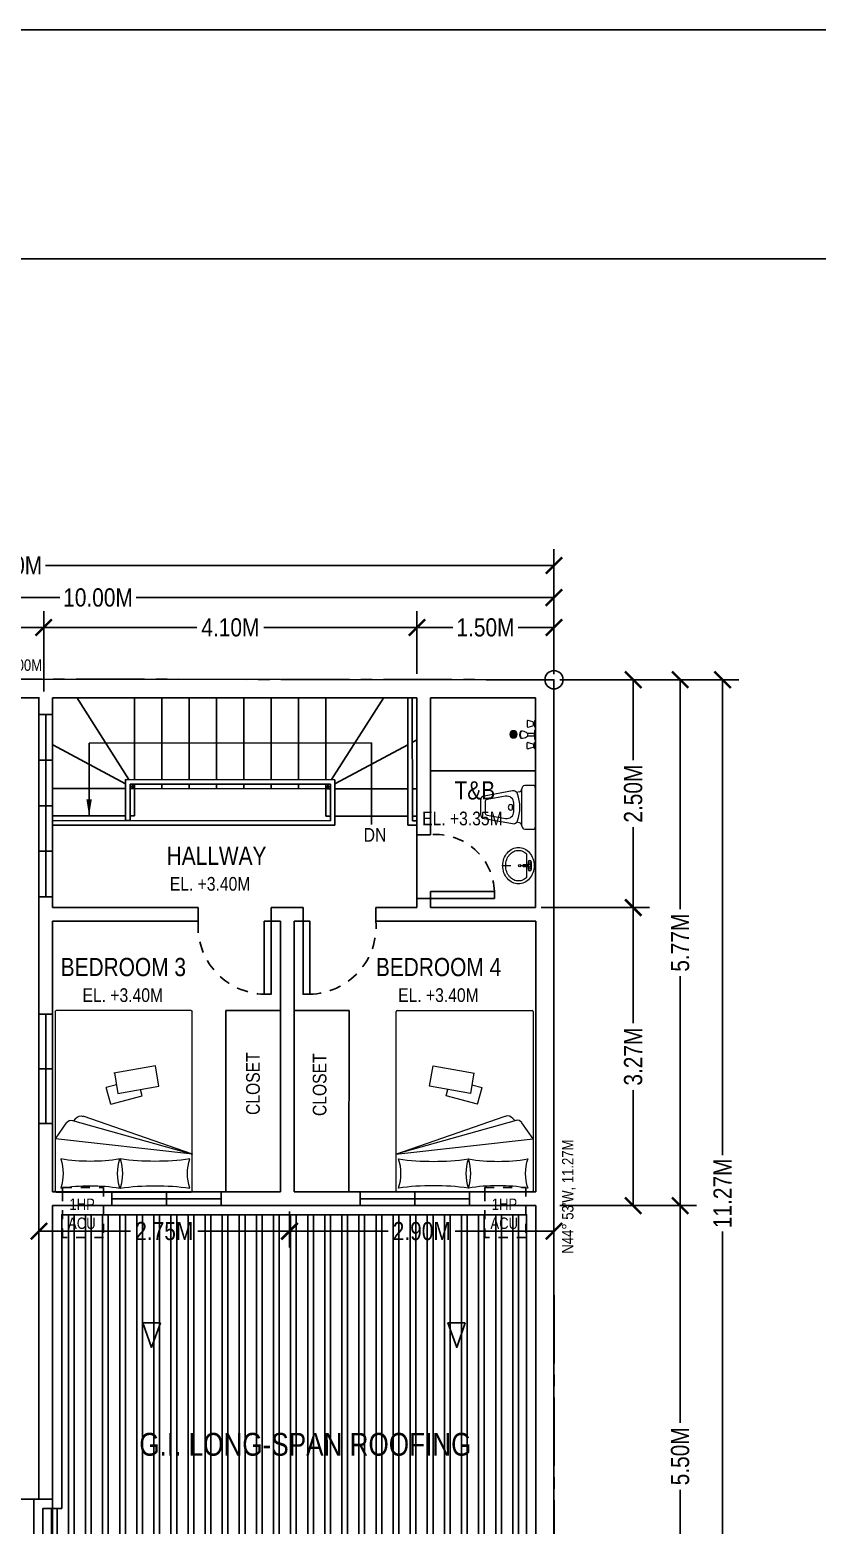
# Model space of a CAD drawing. Header units: inches. Extents: x 7263 to 14962, y 1317 to 2926.
# Drawn here: x 7378.02 to 7386.66, y 1504.71 to 1521.12 of the extents above; entities that cross this region are included whole.
import ezdxf

# ---------------------------------------------------------------- set-up
doc = ezdxf.new("R2010")
doc.units = ezdxf.units.IN
doc.header["$MEASUREMENT"] = 0
for name, pattern in [('CENTER', [2, 1.25, -0.25, 0.25, -0.25]), ('CENTER2', [1.125, 0.75, -0.125, 0.125, -0.125]), ('HIDDEN2', [0.1875, 0.125, -0.0625])]:
    doc.linetypes.add(name, pattern=pattern)
for name, color, linetype in [('Layer1', 1, 'Continuous'), ('Layer2', 2, 'Continuous'), ('Layer3', 3, 'Continuous'), ('Layer4', 4, 'Continuous'), ('Layer6', 6, 'Continuous'), ('Layer8', 8, 'Continuous')]:
    doc.layers.add(name, color=color, linetype=linetype)
doc.layers.add('Muebles', color=2, linetype='Continuous', lineweight=0)
doc.styles.get("Standard").update_dxf_attribs({"font": ''})
doc.styles.get('Standard').set_extended_font_data('Tw Cen MT Condensed')
doc.dimstyles.get("Standard").update_dxf_attribs({"dimtxt": 0.2, "dimasz": 0.18, "dimexe": 0.18, "dimexo": 0.0625, "dimgap": 0.09, "dimtad": 0, "dimzin": 0, "dimdsep": 46, "dimtxsty": 'Standard', "dimblk": 'ARCHTICK', "dimcen": 0.09, "dimclrd": 8, "dimclre": 8, "dimclrt": 2, "dimadec": 0, "dimazin": 0, "dimtfac": 1, "dimtofl": 0, "dimtmove": 0, "dimatfit": 3, "dimfxl": 1, "dimtolj": 1, "dimtzin": 0, "dimarcsym": 0})

# ---------------------------------------------------------------- blocks, each defined once
blk = doc.blocks.new('lot')
at = {"layer": 'Layer3', "linetype": 'CENTER2'}
blk.add_lwpolyline([(7106.756, 1445.657), (7106.77, 1434.387), (7096.873, 1434.655), (7094.777, 1436.797), (7094.762, 1445.657)], close=True, dxfattribs=at)
at = {"layer": 'Layer4'}
for centre in [(7094.762, 1445.657), (7106.756, 1445.657), (7094.777, 1436.797), (7096.873, 1434.655), (7106.77, 1434.387)]:
    blk.add_circle(centre, 0.1, dxfattribs=at)
at = {"layer": 'Layer3', "insert": (7099.896, 1445.873), "char_height": 0.125, "attachment_point": 1}
blk.add_mtext_dynamic_manual_height_columns("{\\fTechnicLite|b0|i0|c2|p2;S45%%D 07'W, 12.00M}", width=3.85486, gutter_width=1, heights=[0], dxfattribs=at)
at = {"layer": 'Layer3', "char_height": 0.125, "attachment_point": 1}
for s, insert, rotation in [("{\\fTechnicLite|b0|i0|c2|p2;S44%%D 53'E, 8.86M}", (7094.677, 1441.68), 270.1019), ("{\\fTechnicLite|b0|i0|c2|p2;N44%%D 53'W, 11.27M}", (7106.852, 1439.361), 90.0686), ("{\\fTechnicLite|b0|i0|c2|p2;S89%%D 03'E, 2.99M}", (7095.18, 1436.207), 314.2353), ("{\\fTechnicLite|b0|i0|c2|p2;N46%%D 44'E, 9.91M}", (7101.031, 1434.448), 358.4519)]:
    blk.add_mtext_dynamic_manual_height_columns(s, width=3.85486, gutter_width=1, heights=[0], dxfattribs=dict(at, insert=insert, rotation=rotation))
blk = doc.blocks.new('_ArchTick')
at = {"color": 0, "linetype": 'ByBlock', "const_width": 0.15}
blk.add_lwpolyline([(-0.5, -0.5), (0.5, 0.5)], dxfattribs=at)
blk = doc.blocks.new('*D41')
at = {"layer": 'Defpoints', "color": 0, "transparency": 16777216}
for p in [(7383.774, 1508.217), (7385.159, 1508.217), (7383.774, 1502.717)]:
    blk.add_point(p, dxfattribs=at)
at = {"layer": 'Layer3', "color": 8, "lineweight": -2, "transparency": 16777216}
for p, q in [((7383.837, 1508.217), (7385.339, 1508.217)), ((7385.159, 1508.217), (7385.159, 1505.835)), ((7385.159, 1502.717), (7385.159, 1505.098)), ((7383.837, 1502.717), (7385.339, 1502.717))]:
    blk.add_line(p, q, dxfattribs=at)
at = {"layer": 'Layer3', "color": 8, "lineweight": -2, "transparency": 16777216, "xscale": 0.18, "yscale": 0.18, "zscale": 0.18}
for p, rotation in [((7385.159, 1508.217), 90), ((7385.159, 1502.717), 270)]:
    blk.add_blockref('_ArchTick', p, dxfattribs=dict(at, rotation=rotation))
at = {"layer": 'Layer3', "color": 2, "transparency": 16777216, "insert": (7385.159, 1505.467), "char_height": 0.2, "attachment_point": 5, "rotation": 90}
blk.add_mtext('\\A1;5.50M', dxfattribs=at)
blk = doc.blocks.new('*D34')
at = {"layer": 'Defpoints', "color": 0, "transparency": 16777216}
for p in [(7378.274, 1505.996), (7383.774, 1502.717), (7378.274, 1501.645)]:
    blk.add_point(p, dxfattribs=at)
at = {"layer": 'Layer3', "color": 8, "lineweight": -2, "transparency": 16777216}
for p, q in [((7378.274, 1505.934), (7378.274, 1501.465)), ((7383.774, 1502.654), (7383.774, 1501.465)), ((7378.274, 1501.645), (7380.656, 1501.645)), ((7383.774, 1501.645), (7381.393, 1501.645))]:
    blk.add_line(p, q, dxfattribs=at)
at = {"layer": 'Layer3', "color": 8, "lineweight": -2, "transparency": 16777216, "xscale": 0.18, "yscale": 0.18, "zscale": 0.18, "rotation": 180}
blk.add_blockref('_ArchTick', (7378.274, 1501.645), dxfattribs=at)
at = {"layer": 'Layer3', "color": 8, "lineweight": -2, "transparency": 16777216, "xscale": 0.18, "yscale": 0.18, "zscale": 0.18}
blk.add_blockref('_ArchTick', (7383.774, 1501.645), dxfattribs=at)
at = {"layer": 'Layer3', "color": 2, "transparency": 16777216, "insert": (7381.024, 1501.645), "char_height": 0.2, "attachment_point": 5}
blk.add_mtext('\\A1;5.50M', dxfattribs=at)
blk = doc.blocks.new('*D44')
at = {"layer": 'Defpoints', "color": 0, "transparency": 16777216}
for p in [(7378.274, 1505.996), (7373.77, 1504.996), (7373.77, 1501.645)]:
    blk.add_point(p, dxfattribs=at)
at = {"layer": 'Layer3', "color": 8, "lineweight": -2, "transparency": 16777216}
for p, q in [((7378.274, 1505.934), (7378.274, 1501.465)), ((7373.77, 1504.934), (7373.77, 1501.465)), ((7373.77, 1501.645), (7375.655, 1501.645)), ((7378.274, 1501.645), (7376.389, 1501.645))]:
    blk.add_line(p, q, dxfattribs=at)
at = {"layer": 'Layer3', "color": 8, "lineweight": -2, "transparency": 16777216, "xscale": 0.18, "yscale": 0.18, "zscale": 0.18, "rotation": 180}
blk.add_blockref('_ArchTick', (7373.77, 1501.645), dxfattribs=at)
at = {"layer": 'Layer3', "color": 8, "lineweight": -2, "transparency": 16777216, "xscale": 0.18, "yscale": 0.18, "zscale": 0.18}
blk.add_blockref('_ArchTick', (7378.274, 1501.645), dxfattribs=at)
at = {"layer": 'Layer3', "color": 2, "transparency": 16777216, "insert": (7376.022, 1501.645), "char_height": 0.2, "attachment_point": 5}
blk.add_mtext('\\A1;4.50M', dxfattribs=at)
blk = doc.blocks.new('*D46')
at = {"layer": 'Defpoints', "color": 0, "transparency": 16777216}
for p in [(7373.77, 1514.888), (7383.774, 1513.987), (7373.77, 1513.797)]:
    blk.add_point(p, dxfattribs=at)
at = {"layer": 'Layer3', "color": 8, "lineweight": -2, "transparency": 16777216}
for p, q in [((7373.77, 1513.86), (7373.77, 1515.068)), ((7383.774, 1514.049), (7383.774, 1515.068)), ((7373.77, 1514.888), (7378.354, 1514.888)), ((7383.774, 1514.888), (7379.19, 1514.888))]:
    blk.add_line(p, q, dxfattribs=at)
at = {"layer": 'Layer3', "color": 8, "lineweight": -2, "transparency": 16777216, "xscale": 0.18, "yscale": 0.18, "zscale": 0.18, "rotation": 180}
blk.add_blockref('_ArchTick', (7373.77, 1514.888), dxfattribs=at)
at = {"layer": 'Layer3', "color": 8, "lineweight": -2, "transparency": 16777216, "xscale": 0.18, "yscale": 0.18, "zscale": 0.18}
blk.add_blockref('_ArchTick', (7383.774, 1514.888), dxfattribs=at)
at = {"layer": 'Layer3', "color": 2, "transparency": 16777216, "insert": (7378.772, 1514.888), "char_height": 0.2, "attachment_point": 5}
blk.add_mtext('\\A1;10.00M', dxfattribs=at)
blk = doc.blocks.new('*D35')
at = {"layer": 'Defpoints', "color": 0, "transparency": 16777216}
for p in [(7383.774, 1515.24), (7371.78, 1514.001), (7383.774, 1513.987)]:
    blk.add_point(p, dxfattribs=at)
at = {"layer": 'Layer3', "color": 8, "lineweight": -2, "transparency": 16777216}
for p, q in [((7371.78, 1514.063), (7371.78, 1515.42)), ((7383.774, 1514.049), (7383.774, 1515.42)), ((7371.78, 1515.24), (7377.359, 1515.24)), ((7383.774, 1515.24), (7378.195, 1515.24))]:
    blk.add_line(p, q, dxfattribs=at)
at = {"layer": 'Layer3', "color": 8, "lineweight": -2, "transparency": 16777216, "xscale": 0.18, "yscale": 0.18, "zscale": 0.18, "rotation": 180}
blk.add_blockref('_ArchTick', (7371.78, 1515.24), dxfattribs=at)
at = {"layer": 'Layer3', "color": 8, "lineweight": -2, "transparency": 16777216, "xscale": 0.18, "yscale": 0.18, "zscale": 0.18}
blk.add_blockref('_ArchTick', (7383.774, 1515.24), dxfattribs=at)
at = {"layer": 'Layer3', "color": 2, "transparency": 16777216, "insert": (7377.777, 1515.24), "char_height": 0.2, "attachment_point": 5}
blk.add_mtext('\\A1;12.00M', dxfattribs=at)
blk = doc.blocks.new('*D38')
at = {"layer": 'Defpoints', "color": 0, "transparency": 16777216}
for p in [(7383.778, 1513.987), (7385.159, 1513.987), (7383.774, 1508.217)]:
    blk.add_point(p, dxfattribs=at)
at = {"layer": 'Layer3', "color": 8, "lineweight": -2, "transparency": 16777216}
for p, q in [((7383.84, 1513.987), (7385.339, 1513.987)), ((7385.159, 1513.987), (7385.159, 1511.47)), ((7385.159, 1508.217), (7385.159, 1510.733)), ((7383.837, 1508.217), (7385.339, 1508.217))]:
    blk.add_line(p, q, dxfattribs=at)
at = {"layer": 'Layer3', "color": 8, "lineweight": -2, "transparency": 16777216, "xscale": 0.18, "yscale": 0.18, "zscale": 0.18}
for p, rotation in [((7385.159, 1513.987), 90), ((7385.159, 1508.217), 270)]:
    blk.add_blockref('_ArchTick', p, dxfattribs=dict(at, rotation=rotation))
at = {"layer": 'Layer3', "color": 2, "transparency": 16777216, "insert": (7385.159, 1511.102), "char_height": 0.2, "attachment_point": 5, "rotation": 90}
blk.add_mtext('\\A1;5.77M', dxfattribs=at)
blk = doc.blocks.new('*D39')
at = {"layer": 'Defpoints', "color": 0, "transparency": 16777216}
for p in [(7383.774, 1513.987), (7383.774, 1511.487), (7384.644, 1511.487)]:
    blk.add_point(p, dxfattribs=at)
at = {"layer": 'Layer3', "color": 8, "lineweight": -2, "transparency": 16777216}
for p, q in [((7383.837, 1513.987), (7384.824, 1513.987)), ((7384.644, 1513.987), (7384.644, 1513.105)), ((7384.644, 1511.487), (7384.644, 1512.368)), ((7383.837, 1511.487), (7384.824, 1511.487))]:
    blk.add_line(p, q, dxfattribs=at)
at = {"layer": 'Layer3', "color": 8, "lineweight": -2, "transparency": 16777216, "xscale": 0.18, "yscale": 0.18, "zscale": 0.18}
for p, rotation in [((7384.644, 1513.987), 90), ((7384.644, 1511.487), 270)]:
    blk.add_blockref('_ArchTick', p, dxfattribs=dict(at, rotation=rotation))
at = {"layer": 'Layer3', "color": 2, "transparency": 16777216, "insert": (7384.644, 1512.737), "char_height": 0.2, "attachment_point": 5, "rotation": 90}
blk.add_mtext('\\A1;2.50M', dxfattribs=at)
blk = doc.blocks.new('GHGFHGHGF')
at = {"layer": 'Muebles', "linetype": 'Continuous'}
for p, q in [((7128.408, 1440.049), (7128.408, 1442.018)), ((7128.42, 1442.029), (7129.9, 1442.029)), ((7129.912, 1442.018), (7129.912, 1440.049)), ((7128.774, 1441.199), (7128.813, 1441.422)), ((7128.813, 1441.422), (7129.268, 1441.342)), ((7129.262, 1441.344), (7129.223, 1441.12)), ((7129.239, 1441.213), (7129.351, 1441.183)), ((7129.223, 1441.12), (7128.774, 1441.199)), ((7128.957, 1441.092), (7128.976, 1441.163)), ((7129.301, 1441), (7128.957, 1441.092)), ((7129.302, 1441), (7129.351, 1441.183)), ((7128.405, 1440.454), (7129.604, 1440.868)), ((7129.723, 1440.822), (7128.405, 1440.454)), ((7129.689, 1440.845), (7129.712, 1440.819)), ((7129.91, 1440.62), (7129.787, 1440.798)), ((7128.405, 1440.454), (7129.91, 1440.62)), ((7129.9, 1440.037), (7128.42, 1440.037))]:
    blk.add_line(p, q, dxfattribs=at)
for centre, radius, start, end in [((7128.42, 1442.018), 0.0118, 90, 180), ((7129.9, 1442.018), 0.0118, 360, 90), ((7129.63, 1440.793), 0.0789, 41.1859, 108.8094), ((7129.738, 1440.765), 0.0592, 34.5625, 105.4138), ((7128.817, 1443.197), 2.823, 262.1987, 277.8013), ((7127.959, 1440.241), 0.502, 341.4474, 18.5526), ((7129.676, 1440.241), 0.502, 161.4474, 198.5526), ((7129.526, 1442.411), 2.037, 260.813, 279.187), ((7128.725, 1440.241), 0.502, 341.4474, 18.5526), ((7130.327, 1440.241), 0.502, 161.4474, 198.5526), ((7128.817, 1437.284), 2.823, 82.1987, 97.8013), ((7129.526, 1438.07), 2.037, 80.813, 99.187), ((7128.42, 1440.049), 0.0118, 180, 270), ((7129.9, 1440.049), 0.0118, 270, 0)]:
    blk.add_arc(centre, radius, start, end, dxfattribs=at)
blk = doc.blocks.new('*D33')
at = {"layer": 'Defpoints', "color": 0, "transparency": 16777216}
for p in [(7383.571, 1511.487), (7383.774, 1508.217), (7384.644, 1508.217)]:
    blk.add_point(p, dxfattribs=at)
at = {"layer": 'Layer3', "color": 8, "lineweight": -2, "transparency": 16777216}
for p, q in [((7383.634, 1511.487), (7384.824, 1511.487)), ((7384.644, 1511.487), (7384.644, 1510.218)), ((7384.644, 1508.217), (7384.644, 1509.485)), ((7383.837, 1508.217), (7384.824, 1508.217))]:
    blk.add_line(p, q, dxfattribs=at)
at = {"layer": 'Layer3', "color": 8, "lineweight": -2, "transparency": 16777216, "xscale": 0.18, "yscale": 0.18, "zscale": 0.18}
for p, rotation in [((7384.644, 1511.487), 90), ((7384.644, 1508.217), 270)]:
    blk.add_blockref('_ArchTick', p, dxfattribs=dict(at, rotation=rotation))
at = {"layer": 'Layer3', "color": 2, "transparency": 16777216, "insert": (7384.644, 1509.852), "char_height": 0.2, "attachment_point": 5, "rotation": 90}
blk.add_mtext('\\A1;3.27M', dxfattribs=at)
blk = doc.blocks.new('*D40')
at = {"layer": 'Defpoints', "color": 0, "transparency": 16777216}
for p in [(7373.77, 1514.56), (7373.77, 1513.797), (7378.176, 1513.793)]:
    blk.add_point(p, dxfattribs=at)
at = {"layer": 'Layer3', "color": 8, "lineweight": -2, "transparency": 16777216}
for p, q in [((7373.77, 1513.86), (7373.77, 1514.74)), ((7378.176, 1513.856), (7378.176, 1514.74)), ((7373.77, 1514.56), (7375.606, 1514.56)), ((7378.176, 1514.56), (7376.34, 1514.56))]:
    blk.add_line(p, q, dxfattribs=at)
at = {"layer": 'Layer3', "color": 8, "lineweight": -2, "transparency": 16777216, "xscale": 0.18, "yscale": 0.18, "zscale": 0.18, "rotation": 180}
blk.add_blockref('_ArchTick', (7373.77, 1514.56), dxfattribs=at)
at = {"layer": 'Layer3', "color": 8, "lineweight": -2, "transparency": 16777216, "xscale": 0.18, "yscale": 0.18, "zscale": 0.18}
blk.add_blockref('_ArchTick', (7378.176, 1514.56), dxfattribs=at)
at = {"layer": 'Layer3', "color": 2, "transparency": 16777216, "insert": (7375.973, 1514.56), "char_height": 0.2, "attachment_point": 5}
blk.add_mtext('\\A1;4.40M', dxfattribs=at)
blk = doc.blocks.new('*D63')
at = {"layer": 'Defpoints', "color": 0, "transparency": 16777216}
for p in [(7384.287, 1513.987), (7384.287, 1502.717), (7385.624, 1502.717)]:
    blk.add_point(p, dxfattribs=at)
at = {"layer": 'Layer3', "color": 8, "lineweight": -2, "transparency": 16777216}
for p, q in [((7384.35, 1513.987), (7385.804, 1513.987)), ((7385.624, 1513.987), (7385.624, 1508.77)), ((7385.624, 1502.717), (7385.624, 1507.934)), ((7384.35, 1502.717), (7385.804, 1502.717))]:
    blk.add_line(p, q, dxfattribs=at)
at = {"layer": 'Layer3', "color": 8, "lineweight": -2, "transparency": 16777216, "xscale": 0.18, "yscale": 0.18, "zscale": 0.18}
for p, rotation in [((7385.624, 1513.987), 90), ((7385.624, 1502.717), 270)]:
    blk.add_blockref('_ArchTick', p, dxfattribs=dict(at, rotation=rotation))
at = {"layer": 'Layer3', "color": 2, "transparency": 16777216, "insert": (7385.624, 1508.352), "char_height": 0.2, "attachment_point": 5, "rotation": 90}
blk.add_mtext('\\A1;11.27M', dxfattribs=at)
blk = doc.blocks.new('*D67')
at = {"layer": 'Defpoints', "color": 0, "transparency": 16777216}
for p in [(7378.124, 1508.212), (7380.873, 1508.217), (7380.873, 1507.937)]:
    blk.add_point(p, dxfattribs=at)
at = {"layer": 'Layer3', "color": 8, "lineweight": -2, "transparency": 16777216}
for p, q in [((7378.124, 1508.15), (7378.124, 1507.757)), ((7380.873, 1508.154), (7380.873, 1507.757)), ((7378.124, 1507.937), (7379.13, 1507.937)), ((7380.873, 1507.937), (7379.867, 1507.937))]:
    blk.add_line(p, q, dxfattribs=at)
at = {"layer": 'Layer3', "color": 8, "lineweight": -2, "transparency": 16777216, "xscale": 0.18, "yscale": 0.18, "zscale": 0.18, "rotation": 180}
blk.add_blockref('_ArchTick', (7378.124, 1507.937), dxfattribs=at)
at = {"layer": 'Layer3', "color": 8, "lineweight": -2, "transparency": 16777216, "xscale": 0.18, "yscale": 0.18, "zscale": 0.18}
blk.add_blockref('_ArchTick', (7380.873, 1507.937), dxfattribs=at)
at = {"layer": 'Layer3', "color": 2, "transparency": 16777216, "insert": (7379.499, 1507.937), "char_height": 0.2, "attachment_point": 5}
blk.add_mtext('\\A1;2.75M', dxfattribs=at)
blk = doc.blocks.new('*D68')
at = {"layer": 'Defpoints', "color": 0, "transparency": 16777216}
for p in [(7380.873, 1508.217), (7383.774, 1508.217), (7383.774, 1507.937)]:
    blk.add_point(p, dxfattribs=at)
at = {"layer": 'Layer3', "color": 8, "lineweight": -2, "transparency": 16777216}
for p, q in [((7380.873, 1508.154), (7380.873, 1507.757)), ((7383.774, 1508.154), (7383.774, 1507.757)), ((7380.873, 1507.937), (7381.955, 1507.937)), ((7383.774, 1507.937), (7382.692, 1507.937))]:
    blk.add_line(p, q, dxfattribs=at)
at = {"layer": 'Layer3', "color": 8, "lineweight": -2, "transparency": 16777216, "xscale": 0.18, "yscale": 0.18, "zscale": 0.18, "rotation": 180}
blk.add_blockref('_ArchTick', (7380.873, 1507.937), dxfattribs=at)
at = {"layer": 'Layer3', "color": 8, "lineweight": -2, "transparency": 16777216, "xscale": 0.18, "yscale": 0.18, "zscale": 0.18}
blk.add_blockref('_ArchTick', (7383.774, 1507.937), dxfattribs=at)
at = {"layer": 'Layer3', "color": 2, "transparency": 16777216, "insert": (7382.324, 1507.937), "char_height": 0.2, "attachment_point": 5}
blk.add_mtext('\\A1;2.90M', dxfattribs=at)
blk = doc.blocks.new('SCU')
at = {"layer": 'Layer3', "linetype": 'HIDDEN2', "ltscale": 0.5}
blk.add_lwpolyline([(7147.567, 1439.762), (7148.017, 1439.762), (7148.017, 1439.212), (7147.567, 1439.212), (7147.567, 1439.762)], dxfattribs=at)
blk.add_lwpolyline([(7147.567, 1439.762), (7148.017, 1439.762), (7148.017, 1439.712), (7147.567, 1439.712)], close=True, dxfattribs=at)
at = {"layer": 'Layer3', "insert": (7147.768, 1439.64), "char_height": 0.125, "attachment_point": 1}
blk.add_mtext_dynamic_manual_height_columns('\\pi-0.1255;1HP\\P\\pi-0.14038;ACU', width=0.05853, gutter_width=1, heights=[0], dxfattribs=at)
blk = doc.blocks.new('*D74')
at = {"layer": 'Defpoints', "color": 0, "transparency": 16777216}
for p in [(7382.271, 1514.56), (7382.271, 1513.99), (7383.774, 1513.987)]:
    blk.add_point(p, dxfattribs=at)
at = {"layer": 'Layer3', "color": 8, "lineweight": -2, "transparency": 16777216}
for p, q in [((7382.271, 1514.053), (7382.271, 1514.74)), ((7383.774, 1514.049), (7383.774, 1514.74)), ((7382.271, 1514.56), (7382.664, 1514.56)), ((7383.774, 1514.56), (7383.382, 1514.56))]:
    blk.add_line(p, q, dxfattribs=at)
at = {"layer": 'Layer3', "color": 8, "lineweight": -2, "transparency": 16777216, "xscale": 0.18, "yscale": 0.18, "zscale": 0.18, "rotation": 180}
blk.add_blockref('_ArchTick', (7382.271, 1514.56), dxfattribs=at)
at = {"layer": 'Layer3', "color": 8, "lineweight": -2, "transparency": 16777216, "xscale": 0.18, "yscale": 0.18, "zscale": 0.18}
blk.add_blockref('_ArchTick', (7383.774, 1514.56), dxfattribs=at)
at = {"layer": 'Layer3', "color": 2, "transparency": 16777216, "insert": (7383.023, 1514.56), "char_height": 0.2, "attachment_point": 5}
blk.add_mtext('\\A1;1.50M', dxfattribs=at)
blk = doc.blocks.new('*D75')
at = {"layer": 'Defpoints', "color": 0, "transparency": 16777216}
for p in [(7378.176, 1514.56), (7382.271, 1513.99), (7378.176, 1513.793)]:
    blk.add_point(p, dxfattribs=at)
at = {"layer": 'Layer3', "color": 8, "lineweight": -2, "transparency": 16777216}
for p, q in [((7378.176, 1513.856), (7378.176, 1514.74)), ((7382.271, 1514.053), (7382.271, 1514.74)), ((7378.176, 1514.56), (7379.857, 1514.56)), ((7382.271, 1514.56), (7380.59, 1514.56))]:
    blk.add_line(p, q, dxfattribs=at)
at = {"layer": 'Layer3', "color": 8, "lineweight": -2, "transparency": 16777216, "xscale": 0.18, "yscale": 0.18, "zscale": 0.18, "rotation": 180}
blk.add_blockref('_ArchTick', (7378.176, 1514.56), dxfattribs=at)
at = {"layer": 'Layer3', "color": 8, "lineweight": -2, "transparency": 16777216, "xscale": 0.18, "yscale": 0.18, "zscale": 0.18}
blk.add_blockref('_ArchTick', (7382.271, 1514.56), dxfattribs=at)
at = {"layer": 'Layer3', "color": 2, "transparency": 16777216, "insert": (7380.224, 1514.56), "char_height": 0.2, "attachment_point": 5}
blk.add_mtext('\\A1;4.10M', dxfattribs=at)
blk = doc.blocks.new('wc33')
at = {"layer": 'Muebles'}
for p, q in [((-0.154, 0.701), (-0.224, 0.311)), ((0.095, 0.75), (-0.095, 0.75)), ((0.224, 0.311), (0.154, 0.701)), ((-0.213, 0.219), (-0.205, 0.256)), ((0.213, 0.219), (0.205, 0.256)), ((-0.3, 0.144), (-0.3, 0.03)), ((0.27, 0), (-0.27, 0)), ((-0.254, 0.186), (-0.258, 0.186)), ((-0.254, 0.186), (0.254, 0.186)), ((0.258, 0.186), (0.254, 0.186)), ((0.3, 0.03), (0.3, 0.144))]:
    blk.add_line(p, q, dxfattribs=at)
for points in [[(-0.107, 0.66), (-0.152, 0.408, 0.467538), (-0.058, 0.295), (0.058, 0.295, 0.467538), (0.152, 0.408), (0.107, 0.66, 0.362827), (0.071, 0.69), (-0.071, 0.69, 0.362827)], [(0.03, 0.312, 2), (-0.03, 0.312)]]:
    blk.add_lwpolyline(points, format="xyb", close=True, dxfattribs=at)
for centre, radius, start, end in [((-0.095, 0.69), 0.06, 90, 169.7685), ((0.095, 0.69), 0.06, 10.2315, 90), ((-0.254, 0.228), 0.042, 270, 347.3856), ((-0.165, 0.301), 0.06, 169.7685, 249.3632), ((0, 0.74), 0.529, 249.3632, 290.6368), ((0.165, 0.301), 0.06, 290.6368, 10.2315), ((0.254, 0.228), 0.042, 192.6144, 270), ((-0.258, 0.144), 0.042, 90, 180), ((-0.27, 0.03), 0.03, 180, 270), ((0.258, 0.144), 0.042, 0, 90), ((0.27, 0.03), 0.03, 270, 0)]:
    blk.add_arc(centre, radius, start, end, dxfattribs=at)
blk = doc.blocks.new('Lavabo_p_06')
at = {"layer": 'Muebles', "linetype": 'CENTER'}
blk.add_line((0, 51.6), (0, 6), dxfattribs=at)
at = {"layer": 'Muebles'}
for points in [[(0, 7.3, -0.085761), (-9.7, 9, -0.092276), (-17.7, 13.6, -0.103282), (-23.2, 20.7, -0.112687), (-25, 28.8, -0.112687), (-23.2, 36.9, -0.103282), (-17.7, 44, -0.092276), (-9.7, 48.6, -0.085761), (0, 50.3, -0.085761), (9.7, 48.6, -0.092276), (17.7, 44, -0.103282), (23.2, 36.9, -0.112687), (25, 28.8, -0.112687), (23.2, 20.7, -0.103282), (17.7, 13.6, -0.092276), (9.7, 9, -0.085761)], [(-1.4, 11.8), (1.4, 11.8), (1, 22.3, 0.403607), (0.5, 22.8), (-0.5, 22.8, 0.403607), (-1, 22.3)]]:
    blk.add_lwpolyline(points, format="xyb", close=True, dxfattribs=at)
for points in [[(-1.2, 17.8), (-16.3, 17.8, -0.079381), (-19.6, 22.5, -0.112687), (-21, 28.8, -0.112687), (-19.6, 35.1, -0.103282), (-15.1, 41, -0.092276), (-8.4, 44.8, -0.085761), (0, 46.3, -0.085761), (8.4, 44.8, -0.092276), (15.1, 41, -0.103282), (19.6, 35.1, -0.112687), (21, 28.8, -0.112687), (19.6, 22.5, -0.079381), (16.3, 17.8), (1.2, 17.8)], [(-1.3, 15.6), (-5, 15.6, 1), (-5, 11), (5, 11, 1), (5, 15.6), (1.3, 15.6, 1)]]:
    blk.add_lwpolyline(points, format="xyb", dxfattribs=at)
for centre, radius in [((0, 27), 1.5), ((-5, 13.3), 1.85), ((5, 13.3), 1.85)]:
    blk.add_circle(centre, radius, dxfattribs=at)
blk = doc.blocks.new('TYTRYTYRTYRT')
at = {"layer": 'Muebles'}
for points in [[(6886.861, 1444.201), (6886.861, 1444.226, 0.344151), (6886.854, 1444.235), (6886.804, 1444.25, 0.487928), (6886.791, 1444.241), (6886.791, 1444.186, 0.487928), (6886.804, 1444.177), (6886.854, 1444.192, 0.344151)], [(6886.861, 1443.986), (6886.861, 1443.961, -0.344151), (6886.854, 1443.952), (6886.804, 1443.937, -0.487928), (6886.791, 1443.946), (6886.791, 1444.001, -0.487928), (6886.804, 1444.01), (6886.854, 1443.995, -0.344151)], [(6886.798, 1444.081, -0.127179), (6886.798, 1444.106), (6886.871, 1444.106), (6886.871, 1444.081)]]:
    blk.add_lwpolyline(points, format="xyb", close=True, dxfattribs=at)
for points in [[(6886.861, 1444.226), (6886.871, 1444.226)], [(6886.861, 1444.201), (6886.871, 1444.201)], [(6886.621, 1444.067), (6886.621, 1444.111)], [(6886.631, 1444.061), (6886.631, 1444.117)], [(6886.641, 1444.059), (6886.641, 1444.119)], [(6886.651, 1444.061), (6886.651, 1444.117)], [(6886.661, 1444.067), (6886.661, 1444.111)], [(6886.861, 1443.986), (6886.871, 1443.986)], [(6886.861, 1443.961), (6886.871, 1443.961)]]:
    blk.add_lwpolyline(points, dxfattribs=at)
for points in [[(6886.881, 1444.248), (6886.879, 1444.248, 0.414214), (6886.871, 1444.24), (6886.871, 1444.186, 0.414214), (6886.879, 1444.178), (6886.881, 1444.178)], [(6886.721, 1444.055, -0.391361), (6886.721, 1444.132, -0.02007), (6886.742, 1444.131, -0.051766), (6886.772, 1444.123, -0.09505), (6886.796, 1444.108, -0.042913), (6886.798, 1444.106, -0.204133)], [(6886.721, 1444.055, -0.130454), (6886.721, 1444.132, -0.769201)], [(6886.798, 1444.081, -0.042913), (6886.796, 1444.079, -0.09505), (6886.772, 1444.064, -0.051766), (6886.742, 1444.056, -0.02007), (6886.721, 1444.055)], [(6886.881, 1444.043), (6886.879, 1444.043, -0.414214), (6886.871, 1444.051), (6886.871, 1444.135, -0.414214), (6886.879, 1444.143), (6886.881, 1444.143)], [(6886.881, 1443.938), (6886.879, 1443.938, -0.414214), (6886.871, 1443.946), (6886.871, 1444, -0.414214), (6886.879, 1444.008), (6886.881, 1444.008)]]:
    blk.add_lwpolyline(points, format="xyb", dxfattribs=at)
for radius in [0.04, 0.03]:
    blk.add_circle((6886.641, 1444.089), radius, dxfattribs=at)

msp = doc.modelspace()

# ---------------------------------------------------------------- hatches: boundary and pattern name
at = {"layer": 'Layer3', "true_color": 0x636466}
h = msp.add_hatch(dxfattribs=at)
h.set_pattern_fill('ANSI32', color=251, scale=0.5, angle=225)
h.set_pattern_definition([(270, (218.82232, 68.32946), (0.1875, -4e-17), []), (270, (218.75982, 68.26696), (0.1875, -4e-17), [])])
h.paths.add_polyline_path([(7378.168, 1503.375), (7383.474, 1503.225), (7383.474, 1508.117), (7378.374, 1508.117), (7378.374, 1504.896), (7378.168, 1504.896)])

# ---------------------------------------------------------------- linework, layer by layer
at = {"layer": 'Defpoints'}
msp.add_lwpolyline([(7339.197, 1521.116), (7415.697, 1521.116), (7415.697, 1470.116), (7339.197, 1470.116)], close=True, dxfattribs=at)
at = {"layer": 'Layer1'}
for p, q in [((7382.171, 1512.39), (7382.17, 1513.793)), ((7382.221, 1512.44), (7382.22, 1513.793)), ((7382.42, 1512.987), (7383.571, 1512.987)), ((7381.371, 1512.89), (7379.074, 1512.892)), ((7379.074, 1512.442), (7379.074, 1512.892)), ((7381.321, 1512.84), (7379.124, 1512.842)), ((7379.124, 1512.442), (7379.124, 1512.842)), ((7381.321, 1512.84), (7381.321, 1512.44)), ((7381.371, 1512.89), (7381.371, 1512.39)), ((7381.321, 1512.44), (7378.274, 1512.443)), ((7379.124, 1512.442), (7379.074, 1512.442)), ((7382.271, 1512.44), (7382.221, 1512.44)), ((7381.371, 1512.39), (7378.274, 1512.393)), ((7382.271, 1512.39), (7382.171, 1512.39)), ((7382.271, 1512.287), (7382.271, 1511.587))]:
    msp.add_line(p, q, dxfattribs=at)
for points in [[(7378.274, 1513.605), (7378.274, 1512.605), (7378.124, 1512.605), (7378.124, 1513.605)], [(7378.274, 1512.605), (7378.274, 1511.605), (7378.124, 1511.605), (7378.124, 1512.605)], [(7378.274, 1510.317), (7378.274, 1509.117), (7378.124, 1509.117), (7378.124, 1510.317)], [(7378.924, 1508.367), (7380.124, 1508.367), (7380.124, 1508.217), (7378.924, 1508.217)], [(7381.649, 1508.367), (7382.849, 1508.367), (7382.849, 1508.217), (7381.649, 1508.217)]]:
    msp.add_lwpolyline(points, close=True, dxfattribs=at)
msp.add_lwpolyline([(7383.474, 1503.225), (7383.474, 1508.117), (7378.374, 1508.117), (7378.374, 1504.896), (7378.168, 1504.896), (7378.168, 1503.375)], dxfattribs=at)
at = {"layer": 'Layer1', "linetype": 'HIDDEN2'}
for centre, radius, start, end in [((7382.475, 1511.643), 0.646, 1.6632, 94.8163), ((7380.615, 1511.282), 0.746, 175.8096, 268.5593), ((7381.077, 1511.282), 0.746, 271.4407, 4.1904)]:
    msp.add_arc(centre, radius, start, end, dxfattribs=at)
at = {"layer": 'Layer2'}
for p, q in [((7379.111, 1512.892), (7378.539, 1513.793)), ((7379.174, 1512.892), (7379.174, 1513.794)), ((7379.471, 1512.892), (7379.471, 1513.794)), ((7379.771, 1512.892), (7379.771, 1513.794)), ((7380.071, 1512.892), (7380.071, 1513.794)), ((7380.371, 1512.892), (7380.371, 1513.794)), ((7380.671, 1512.892), (7380.671, 1513.794)), ((7380.971, 1512.892), (7380.971, 1513.794)), ((7381.271, 1513.79), (7381.271, 1512.891)), ((7381.335, 1512.892), (7381.907, 1513.793)), ((7379.074, 1512.846), (7378.275, 1513.273)), ((7381.371, 1512.846), (7382.17, 1513.273)), ((7382.22, 1513.3), (7382.271, 1513.327)), ((7379.074, 1512.792), (7378.275, 1512.793)), ((7379.174, 1512.792), (7379.124, 1512.819)), ((7381.272, 1512.79), (7379.124, 1512.792)), ((7379.174, 1512.792), (7379.143, 1512.842)), ((7379.174, 1512.492), (7379.174, 1512.842)), ((7379.471, 1512.792), (7379.471, 1512.842)), ((7379.771, 1512.792), (7379.771, 1512.842)), ((7380.071, 1512.792), (7380.071, 1512.842)), ((7380.371, 1512.792), (7380.371, 1512.842)), ((7380.671, 1512.792), (7380.671, 1512.842)), ((7380.971, 1512.792), (7380.971, 1512.842)), ((7381.271, 1512.792), (7381.303, 1512.842)), ((7381.271, 1512.841), (7381.271, 1512.79)), ((7381.271, 1512.792), (7381.321, 1512.819)), ((7381.271, 1512.79), (7381.321, 1512.79)), ((7381.272, 1512.79), (7381.272, 1512.491)), ((7382.171, 1512.79), (7381.371, 1512.791)), ((7382.271, 1512.79), (7382.221, 1512.79)), ((7379.074, 1512.492), (7378.274, 1512.493)), ((7379.174, 1512.492), (7379.124, 1512.492)), ((7381.271, 1512.49), (7381.321, 1512.49)), ((7382.171, 1512.49), (7381.371, 1512.491)), ((7382.271, 1512.49), (7382.221, 1512.49)), ((7380.174, 1508.367), (7380.174, 1510.359)), ((7380.174, 1510.359), (7380.774, 1510.359)), ((7381.528, 1510.359), (7380.924, 1510.359)), ((7381.524, 1508.367), (7381.528, 1510.359))]:
    msp.add_line(p, q, dxfattribs=at)
for points in [[(7378.199, 1513.105), (7378.199, 1513.605), (7378.274, 1513.605), (7378.274, 1513.105)], [(7378.124, 1513.105), (7378.124, 1512.605), (7378.199, 1512.605), (7378.199, 1513.105)], [(7378.199, 1512.105), (7378.199, 1512.605), (7378.274, 1512.605), (7378.274, 1512.105)], [(7378.124, 1512.105), (7378.124, 1511.605), (7378.199, 1511.605), (7378.199, 1512.105)], [(7382.421, 1511.587), (7383.121, 1511.587), (7383.121, 1511.662), (7382.421, 1511.662)], [(7380.596, 1510.537), (7380.596, 1511.337), (7380.671, 1511.337), (7380.671, 1510.537)], [(7381.096, 1510.537), (7381.096, 1511.337), (7381.021, 1511.337), (7381.021, 1510.537)], [(7378.199, 1509.717), (7378.199, 1510.317), (7378.274, 1510.317), (7378.274, 1509.717)], [(7378.124, 1509.717), (7378.124, 1509.117), (7378.199, 1509.117), (7378.199, 1509.717)], [(7379.524, 1508.292), (7378.924, 1508.292), (7378.924, 1508.367), (7379.524, 1508.367)], [(7382.249, 1508.292), (7381.649, 1508.292), (7381.649, 1508.367), (7382.249, 1508.367)], [(7379.524, 1508.217), (7380.124, 1508.217), (7380.124, 1508.292), (7379.524, 1508.292)], [(7382.249, 1508.217), (7382.849, 1508.217), (7382.849, 1508.292), (7382.249, 1508.292)]]:
    msp.add_lwpolyline(points, close=True, dxfattribs=at)
at = {"layer": 'Layer3'}
for p, q in [((7378.124, 1513.79), (7373.77, 1513.79)), ((7378.124, 1508.367), (7378.124, 1513.794)), ((7378.274, 1511.487), (7378.274, 1513.79)), ((7382.271, 1513.79), (7378.274, 1513.79)), ((7382.271, 1512.287), (7382.271, 1513.79)), ((7383.571, 1513.79), (7382.421, 1513.79)), ((7382.421, 1512.287), (7382.421, 1513.79)), ((7383.571, 1511.487), (7383.571, 1513.79)), ((7378.274, 1513.605), (7378.124, 1513.605)), ((7382.271, 1512.287), (7382.271, 1512.299)), ((7382.421, 1512.287), (7382.271, 1512.287)), ((7382.271, 1511.487), (7382.271, 1511.587)), ((7382.421, 1511.587), (7382.271, 1511.587)), ((7382.421, 1511.487), (7382.421, 1511.587)), ((7379.871, 1511.487), (7378.274, 1511.487)), ((7379.871, 1511.337), (7379.871, 1511.487)), ((7380.671, 1511.337), (7380.671, 1511.487)), ((7381.021, 1511.487), (7380.671, 1511.487)), ((7381.021, 1511.337), (7381.021, 1511.487)), ((7382.271, 1511.487), (7381.821, 1511.487)), ((7381.821, 1511.337), (7381.821, 1511.487)), ((7383.571, 1511.487), (7382.421, 1511.487)), ((7379.871, 1511.337), (7378.274, 1511.337)), ((7378.274, 1508.367), (7378.274, 1511.337)), ((7380.774, 1511.337), (7380.671, 1511.337)), ((7380.774, 1508.367), (7380.774, 1511.337)), ((7380.924, 1508.367), (7380.924, 1511.337)), ((7380.924, 1511.337), (7381.021, 1511.337)), ((7378.274, 1510.317), (7378.124, 1510.317)), ((7378.274, 1509.117), (7378.124, 1509.117)), ((7378.124, 1508.367), (7378.124, 1504.996)), ((7380.774, 1508.367), (7378.274, 1508.367)), ((7378.924, 1508.367), (7378.924, 1508.217)), ((7380.124, 1508.367), (7380.124, 1508.217)), ((7383.574, 1508.367), (7380.924, 1508.367)), ((7381.649, 1508.367), (7381.649, 1508.217)), ((7382.849, 1508.367), (7382.849, 1508.217)), ((7383.574, 1508.217), (7378.274, 1508.217)), ((7378.274, 1504.996), (7378.274, 1508.217)), ((7378.068, 1503.078), (7378.068, 1504.996))]:
    msp.add_line(p, q, dxfattribs=at)
for points in [[(7383.774, 1502.717), (7383.774, 1513.987), (7371.78, 1514.001)], [(7373.77, 1513.797), (7373.77, 1504.996), (7378.274, 1504.996), (7378.274, 1505.996)], [(7374.07, 1504.996), (7378.124, 1504.996), (7378.124, 1513.79), (7374.07, 1513.79)], [(7383.574, 1508.367), (7383.574, 1511.337), (7381.821, 1511.337)], [(7383.574, 1508.217), (7378.274, 1508.217), (7378.274, 1504.996), (7378.068, 1504.996), (7378.068, 1503.178)], [(7383.574, 1502.722), (7383.574, 1508.217)]]:
    msp.add_lwpolyline(points, dxfattribs=at)
for points in [[(7379.456, 1506.933), (7379.36, 1506.661), (7379.36, 1506.661), (7379.265, 1506.933)], [(7382.802, 1506.933), (7382.707, 1506.661), (7382.707, 1506.661), (7382.611, 1506.933)]]:
    msp.add_lwpolyline(points, close=True, dxfattribs=at)
at = {"layer": 'Layer6'}
msp.add_lwpolyline([(7413.187, 1472.626), (7343.212, 1472.626), (7343.212, 1518.606), (7413.187, 1518.606)], close=True, dxfattribs=at)
at = {"layer": 'Layer8'}
msp.add_line((7381.771, 1512.4), (7381.771, 1513.293), dxfattribs=at)

# ---------------------------------------------------------------- block references
at = {"layer": 'Layer3', "rotation": 359.931411311125}
msp.add_blockref('lot', (275.293, 76.838), dxfattribs=at)
at = {"layer": 'Layer3', "xscale": -1, "rotation": 180}
msp.add_blockref('TYTRYTYRTYRT', (496.689, 2957.477), dxfattribs=at)
at = {"layer": 'Layer3', "xscale": -1}
msp.add_blockref('GHGFHGHGF', (14508.214, 68.329), dxfattribs=at)
at = {"layer": 'Layer3'}
for name, p in [('GHGFHGHGF', (253.635, 68.329)), ('SCU', (230.816, 68.655)), ('SCU', (235.45, 68.655))]:
    msp.add_blockref(name, p, dxfattribs=at)
at = {"layer": 'Muebles', "rotation": 90.00000000000001}
for name, p, xscale, yscale, zscale in [('wc33', (7383.57, 1512.587), 0.8, 0.8, 0.8), ('Lavabo_p_06', (7383.615, 1511.947), 0.00800000000745058, 0.00800000000745058, 0.00800000000745058)]:
    msp.add_blockref(name, p, dxfattribs=dict(at, xscale=xscale, yscale=yscale, zscale=zscale))

# ---------------------------------------------------------------- texts
at = {"layer": 'Layer2', "char_height": 0.2, "attachment_point": 1}
for s, insert in [('\\pi0.67378;T&B\\P\\pi0.31782;{\\H0.75x;EL. +3.35M}', (7382.01, 1512.873)), ('\\pi0.2833;HALLWAY\\P\\pi0.31782;{\\H0.75x;EL. +3.40M}', (7379.242, 1512.156)), ('\\pi0.07854;BEDROOM 3\\P\\pi0.31782;{\\H0.75x;EL. +3.40M}', (7378.284, 1510.935)), ('\\pi0.07378;BEDROOM 4\\P\\pi0.31782;{\\H0.75x;EL. +3.40M}', (7381.747, 1510.935))]:
    msp.add_mtext_dynamic_manual_height_columns(s, width=1.89993, gutter_width=1, heights=[0], dxfattribs=dict(at, insert=insert))
at = {"layer": 'Layer3', "insert": (7381.687, 1512.36), "char_height": 0.15, "attachment_point": 1}
msp.add_mtext_dynamic_manual_height_columns('DN', width=0.23808, gutter_width=1, heights=[0], dxfattribs=at)
at = {"layer": 'Layer3', "char_height": 0.15, "attachment_point": 1, "rotation": 90}
for insert in [(7380.397, 1509.212), (7381.128, 1509.2)]:
    msp.add_mtext_dynamic_manual_height_columns('CLOSET', width=0.23808, gutter_width=1, heights=[0], dxfattribs=dict(at, insert=insert))
at = {"layer": 'Layer3', "color": 2, "insert": (7381.047, 1505.597), "char_height": 0.25, "attachment_point": 5}
msp.add_mtext_dynamic_manual_height_columns('G.I. LONG-SPAN ROOFING', width=3.48242, gutter_width=1, heights=[0], dxfattribs=at)

# ---------------------------------------------------------------- dimensions: what is measured, and where the dimension line sits
at = {"layer": 'Layer3'}
for base, p1, p2, text, picture, middle in [((7383.774, 1515.24), (7371.78, 1514.001), (7383.774, 1513.987), '12.00M', '*D35', (7377.777, 1515.24)), ((7373.77, 1514.56), (7378.176, 1513.793), (7373.77, 1513.797), '4.40M', '*D40', (7375.973, 1514.56))]:
    dim = msp.add_linear_dim(base=base, p1=p1, p2=p2, text=text, dimstyle='Standard', override={"dimpost": 'M'}, dxfattribs=at)
    dim.commit()
    dim.dimension.update_dxf_attribs({"geometry": picture, "text_midpoint": middle})
for base, p1, p2, picture, middle in [((7373.77, 1514.888), (7383.774, 1513.987), (7373.77, 1513.797), '*D46', (7378.772, 1514.888)), ((7378.1761, 1514.5604), (7382.2712, 1513.9902), (7378.1761, 1513.7933), '*D75', (7380.2236, 1514.5604)), ((7382.271, 1514.56), (7383.774, 1513.987), (7382.271, 1513.99), '*D74', (7383.023, 1514.56)), ((7380.873, 1507.937), (7378.124, 1508.212), (7380.873, 1508.217), '*D67', (7379.499, 1507.937)), ((7383.774, 1507.937), (7380.873, 1508.217), (7383.774, 1508.217), '*D68', (7382.324, 1507.937)), ((7373.77, 1501.645), (7378.274, 1505.996), (7373.77, 1504.996), '*D44', (7376.022, 1501.645)), ((7378.274, 1501.645), (7383.774, 1502.717), (7378.274, 1505.996), '*D34', (7381.024, 1501.645))]:
    dim = msp.add_linear_dim(base=base, p1=p1, p2=p2, dimstyle='Standard', override={"dimpost": 'M'}, dxfattribs=at)
    dim.commit()
    dim.dimension.update_dxf_attribs({"geometry": picture, "text_midpoint": middle})
for base, p1, p2, picture, middle in [((7385.159, 1513.987), (7383.774, 1508.217), (7383.778, 1513.987), '*D38', (7385.159, 1511.102)), ((7384.644, 1511.487), (7383.774, 1513.987), (7383.774, 1511.487), '*D39', (7384.644, 1512.737)), ((7385.624, 1502.717), (7384.287, 1513.987), (7384.287, 1502.717), '*D63', (7385.624, 1508.352)), ((7384.644, 1508.217), (7383.571, 1511.487), (7383.774, 1508.217), '*D33', (7384.644, 1509.852)), ((7385.159, 1508.217), (7383.774, 1502.717), (7383.774, 1508.217), '*D41', (7385.159, 1505.467))]:
    dim = msp.add_linear_dim(base=base, p1=p1, p2=p2, angle=90, dimstyle='Standard', override={"dimpost": 'M'}, dxfattribs=at)
    dim.commit()
    dim.dimension.update_dxf_attribs({"geometry": picture, "text_midpoint": middle})

# ---------------------------------------------------------------- leaders
msp.add_leader([(7378.674, 1512.493), (7378.675, 1513.292), (7381.771, 1513.293)], dimstyle='Standard', override={"dimgap": 0.09, "dimtad": 0}, dxfattribs=at)

doc.saveas('drawing.dxf')
